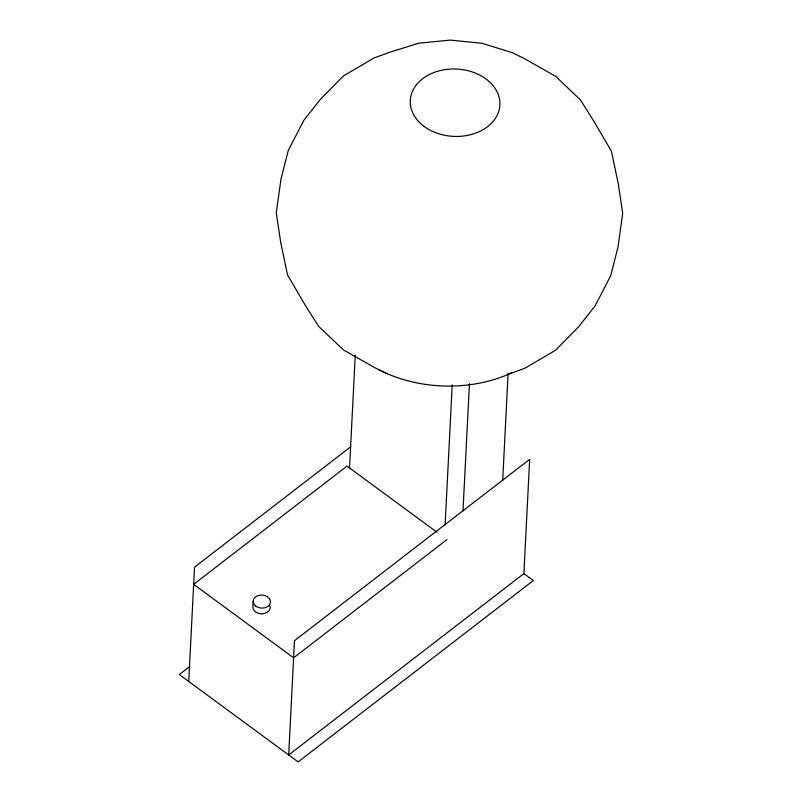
<?xml version="1.0" encoding="UTF-8"?>
<svg xmlns="http://www.w3.org/2000/svg" width="802" height="802" viewBox="0 0 802 802"><rect width="100%" height="100%" fill="white"/><g stroke="black" fill="none" stroke-linecap="round" stroke-linejoin="round"><path stroke-width="1.2" d="M188.741 681.479L194.525 567.204L350.664 446.804M253.151 601.57L252.861 607.284A8.672 6.516 2.9 0 0 262.876 613.761A8.672 6.516 2.9 0 0 269.823 605.63M349.492 468.829L355.256 355.085M445.11 524.869L452.208 384.89M462.995 511.085L469.451 383.597M502.684 480.478L508.117 373.271M523.886 573.61L529.671 459.335L294.484 640.688L288.69 754.963L523.886 573.61L533.31 580.548L298.123 761.9L179.307 674.542L189.192 666.923M446.975 539.576L293.612 657.83L193.663 584.347L347.025 466.092L436.98 532.227M509.44 373.862L525.039 368.158L555.475 350.284L578.483 326.945L595.094 305.933L610.743 275.597L617.981 247.176L622.693 213.452L618.292 183.858L611.435 151.257L593.65 120.851L580.297 99.769L555.626 76.34L523.927 58.325L511.997 52.581L482.132 43.308L450.323 40.1L418.734 43.178L389.521 52.32L373.933 58.025L343.497 75.899L320.479 99.227L303.868 120.25L288.229 150.586L280.991 179.006L276.279 212.73L280.68 242.324L287.527 274.926L305.311 305.331L318.675 326.414L343.336 349.842L375.035 367.847L386.965 373.602M511.786 372.8A122.586 92.1 2.9 0 1 378.945 369.852M255.848 606.182A8.672 6.516 2.9 0 0 270.234 603.284A8.672 6.516 2.9 0 0 259.347 595.284A8.672 6.516 2.9 0 0 255.848 606.182M424.218 126.505A44.872 33.714 2.9 0 0 498.684 111.528A44.872 33.714 2.9 0 0 442.323 70.095A44.872 33.714 2.9 0 0 424.218 126.505"/></g></svg>
